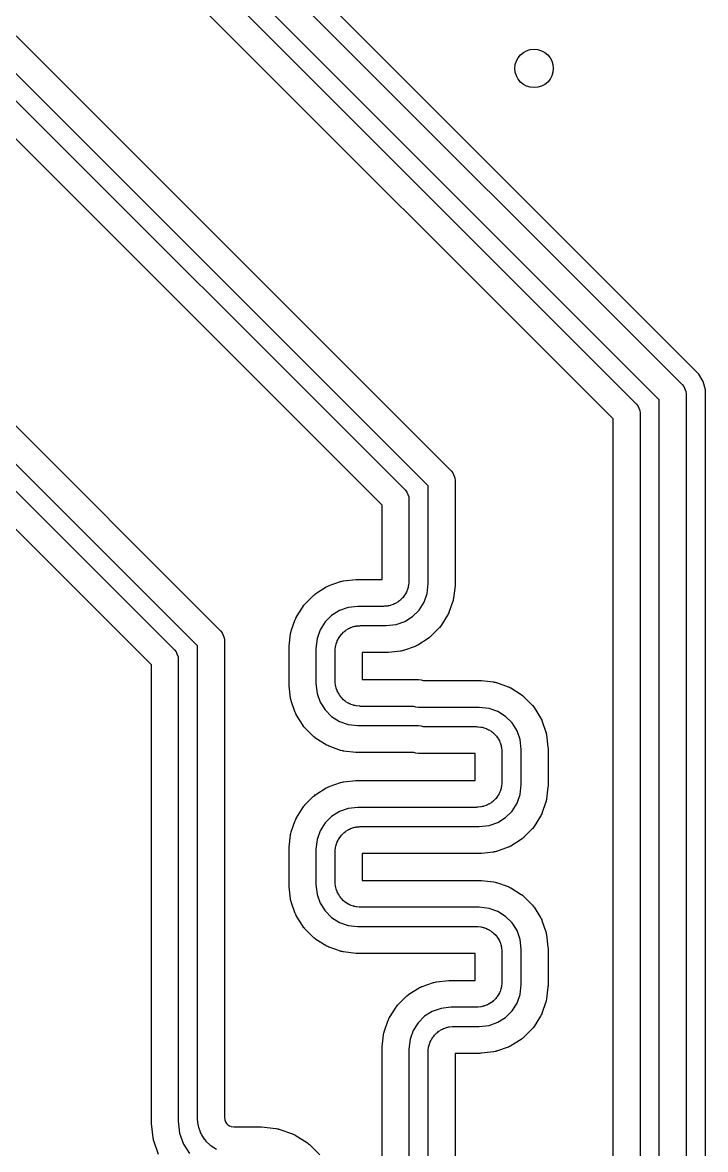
# Model space of a CAD drawing. Extents: x 2.36 to 5.14, y -5.39 to -2.61.
# Drawn here: x 4.6405 to 4.9202, y -3.5429 to -3.0812 of the extents above; entities that cross this region are included whole.
import ezdxf

# ---------------------------------------------------------------- set-up
doc = ezdxf.new("R2010")
doc.units = 0
doc.header["$MEASUREMENT"] = 0
doc.layers.add('BLACK', color=7, linetype='CONTINUOUS')

msp = doc.modelspace()

# ---------------------------------------------------------------- linework, layer by layer
at = {"layer": 'BLACK', "linetype": 'CONTINUOUS'}
for p, q in [((4.91752, -3.22519), (4.67715, -2.98482)), ((4.67281, -2.99165), (4.91069, -3.22953)), ((4.90128, -3.23571), (4.66663, -3.00106)), ((4.66498, -3.01055), (4.89179, -3.23736)), ((4.88238, -3.24354), (4.6588, -3.01996)), ((4.63781, -3.08665), (4.81602, -3.26487)), ((4.80661, -3.27105), (4.63163, -3.09606)), ((4.62998, -3.10555), (4.79713, -3.27269)), ((4.78772, -3.27887), (4.6238, -3.11496)), ((4.56781, -3.17665), (4.72154, -3.33038)), ((4.71213, -3.33656), (4.56163, -3.18606)), ((4.55998, -3.19555), (4.70264, -3.33821)), ((4.69323, -3.34439), (4.5538, -3.20496)), ((4.91928, -3.22825), (4.91752, -3.22519)), ((4.91069, -3.22953), (4.91137, -3.23036)), ((4.91137, -3.23036), (4.91219, -3.23235)), ((4.92019, -3.23166), (4.91928, -3.22825)), ((4.92019, -3.82958), (4.92019, -3.23166)), ((4.92019, -3.23166), (4.92019, -3.23166)), ((4.90128, -3.83633), (4.90128, -3.23571)), ((4.91219, -3.23235), (4.9123, -3.23343)), ((4.9123, -3.23343), (4.9123, -3.83405)), ((4.89179, -3.23736), (4.89247, -3.23819)), ((4.89247, -3.23819), (4.8933, -3.24018)), ((4.8933, -3.24018), (4.8934, -3.24125)), ((4.88238, -3.83371), (4.88238, -3.24354)), ((4.8934, -3.24125), (4.8934, -3.836)), ((4.81602, -3.26487), (4.81671, -3.2657)), ((4.81671, -3.2657), (4.81753, -3.26769)), ((4.81753, -3.26769), (4.81764, -3.26876)), ((4.79713, -3.27269), (4.79781, -3.27353)), ((4.80661, -3.31106), (4.80661, -3.27105)), ((4.81764, -3.26876), (4.81764, -3.31137)), ((4.79781, -3.27353), (4.79863, -3.27552)), ((4.79863, -3.27552), (4.79874, -3.27659)), ((4.79874, -3.27659), (4.79874, -3.31)), ((4.78772, -3.30936), (4.78772, -3.27887)), ((4.77083, -3.31021), (4.77088, -3.31018)), ((4.77088, -3.31018), (4.77133, -3.31009)), ((4.77133, -3.31009), (4.77178, -3.30998)), ((4.77178, -3.30998), (4.77183, -3.30998)), ((4.77183, -3.30998), (4.77193, -3.30996)), ((4.77193, -3.30996), (4.77692, -3.30939)), ((4.77692, -3.30939), (4.77723, -3.30939)), ((4.77723, -3.30939), (4.77753, -3.30936)), ((4.77753, -3.30936), (4.78772, -3.30936)), ((4.79874, -3.31), (4.79871, -3.31031)), ((4.76064, -3.31509), (4.76488, -3.31242)), ((4.76488, -3.31242), (4.76498, -3.31238)), ((4.76498, -3.31238), (4.76502, -3.31234)), ((4.76502, -3.31234), (4.76544, -3.31215)), ((4.76544, -3.31215), (4.76585, -3.31194)), ((4.76585, -3.31194), (4.7659, -3.31193)), ((4.7659, -3.31193), (4.766, -3.31189)), ((4.766, -3.31189), (4.77073, -3.31023)), ((4.77073, -3.31023), (4.77083, -3.31021)), ((4.79769, -3.31449), (4.79749, -3.31491)), ((4.7979, -3.31408), (4.79769, -3.31449)), ((4.79795, -3.31393), (4.7979, -3.31403)), ((4.7979, -3.31403), (4.7979, -3.31408)), ((4.79831, -3.3129), (4.79795, -3.31393)), ((4.79833, -3.3128), (4.79831, -3.3129)), ((4.79836, -3.31276), (4.79833, -3.3128)), ((4.79845, -3.3123), (4.79836, -3.31276)), ((4.79856, -3.31185), (4.79845, -3.3123)), ((4.79858, -3.3117), (4.79856, -3.31181)), ((4.79856, -3.31181), (4.79856, -3.31185)), ((4.79871, -3.31062), (4.79858, -3.3117)), ((4.79871, -3.31031), (4.79871, -3.31062)), ((4.80616, -3.31512), (4.80661, -3.31106)), ((4.8176, -3.31199), (4.81704, -3.31697)), ((4.81761, -3.31168), (4.8176, -3.31199)), ((4.81764, -3.31137), (4.81761, -3.31168)), ((4.75606, -3.31949), (4.75613, -3.31941)), ((4.75613, -3.31941), (4.75967, -3.31586)), ((4.75967, -3.31586), (4.75975, -3.31579)), ((4.75975, -3.31579), (4.75978, -3.31575)), ((4.75978, -3.31575), (4.76015, -3.31547)), ((4.76015, -3.31547), (4.76051, -3.31518)), ((4.76051, -3.31518), (4.76055, -3.31516)), ((4.76055, -3.31516), (4.76064, -3.31509)), ((4.79285, -3.31933), (4.79244, -3.31954)), ((4.79327, -3.31914), (4.79285, -3.31933)), ((4.79331, -3.3191), (4.79327, -3.31914)), ((4.7934, -3.31906), (4.79331, -3.3191)), ((4.79433, -3.31848), (4.7934, -3.31906)), ((4.79441, -3.31841), (4.79433, -3.31848)), ((4.79446, -3.31839), (4.79441, -3.31841)), ((4.79481, -3.3181), (4.79446, -3.31839)), ((4.79518, -3.31781), (4.79481, -3.3181)), ((4.79521, -3.31777), (4.79518, -3.31781)), ((4.79529, -3.31771), (4.79521, -3.31777)), ((4.79606, -3.31694), (4.79529, -3.31771)), ((4.79613, -3.31685), (4.79606, -3.31694)), ((4.79617, -3.31682), (4.79613, -3.31685)), ((4.79645, -3.31646), (4.79617, -3.31682)), ((4.79675, -3.3161), (4.79645, -3.31646)), ((4.79677, -3.31605), (4.79675, -3.3161)), ((4.79683, -3.31597), (4.79677, -3.31605)), ((4.79741, -3.31505), (4.79683, -3.31597)), ((4.79746, -3.31495), (4.79741, -3.31505)), ((4.79749, -3.31491), (4.79746, -3.31495)), ((4.8029, -3.32188), (4.80491, -3.31868)), ((4.80491, -3.31868), (4.80616, -3.31512)), ((4.81677, -3.31818), (4.81511, -3.32291)), ((4.81679, -3.31807), (4.81677, -3.31818)), ((4.81682, -3.31803), (4.81679, -3.31807)), ((4.81691, -3.31758), (4.81682, -3.31803)), ((4.81702, -3.31713), (4.81691, -3.31758)), ((4.81704, -3.31697), (4.81702, -3.31708)), ((4.81702, -3.31708), (4.81702, -3.31713)), ((4.75269, -3.32462), (4.75536, -3.32037)), ((4.75536, -3.32037), (4.75542, -3.32029)), ((4.75542, -3.32029), (4.75544, -3.32024)), ((4.75544, -3.32024), (4.75574, -3.31988)), ((4.75574, -3.31988), (4.75602, -3.31952)), ((4.75602, -3.31952), (4.75606, -3.31949)), ((4.77022, -3.32209), (4.76703, -3.32409)), ((4.77378, -3.32084), (4.77022, -3.32209)), ((4.77784, -3.32038), (4.77378, -3.32084)), ((4.78836, -3.32038), (4.77784, -3.32038)), ((4.78866, -3.32035), (4.78836, -3.32038)), ((4.78897, -3.32035), (4.78866, -3.32035)), ((4.79006, -3.32023), (4.78897, -3.32035)), ((4.79016, -3.3202), (4.79006, -3.32023)), ((4.79021, -3.32021), (4.79016, -3.3202)), ((4.79066, -3.3201), (4.79021, -3.32021)), ((4.79111, -3.32), (4.79066, -3.3201)), ((4.79116, -3.31998), (4.79111, -3.32)), ((4.79126, -3.31995), (4.79116, -3.31998)), ((4.79229, -3.31959), (4.79126, -3.31995)), ((4.79239, -3.31955), (4.79229, -3.31959)), ((4.79244, -3.31954), (4.79239, -3.31955)), ((4.80024, -3.32455), (4.8029, -3.32188)), ((4.81457, -3.32402), (4.81191, -3.32827)), ((4.81462, -3.32393), (4.81457, -3.32402)), ((4.81466, -3.32389), (4.81462, -3.32393)), ((4.81485, -3.32347), (4.81466, -3.32389)), ((4.81506, -3.32306), (4.81485, -3.32347)), ((4.81507, -3.32301), (4.81506, -3.32306)), ((4.81511, -3.32291), (4.81507, -3.32301)), ((4.7505, -3.33046), (4.75215, -3.32573)), ((4.75215, -3.32573), (4.7522, -3.32563)), ((4.7522, -3.32563), (4.75221, -3.32559)), ((4.75221, -3.32559), (4.75241, -3.32517)), ((4.75241, -3.32517), (4.75261, -3.32475)), ((4.75261, -3.32475), (4.75264, -3.32471)), ((4.75264, -3.32471), (4.75269, -3.32462)), ((4.76436, -3.32676), (4.76235, -3.32996)), ((4.76703, -3.32409), (4.76436, -3.32676)), ((4.77611, -3.32866), (4.77615, -3.32864)), ((4.77615, -3.32864), (4.7766, -3.32854)), ((4.7766, -3.32854), (4.77705, -3.32843)), ((4.77705, -3.32843), (4.7771, -3.32844)), ((4.7771, -3.32844), (4.77721, -3.32841)), ((4.77721, -3.32841), (4.77829, -3.32829)), ((4.77829, -3.32829), (4.7786, -3.32829)), ((4.7786, -3.32829), (4.77891, -3.32826)), ((4.77891, -3.32826), (4.78942, -3.32826)), ((4.78942, -3.32826), (4.79348, -3.3278)), ((4.79348, -3.3278), (4.79704, -3.32655)), ((4.79704, -3.32655), (4.80024, -3.32455)), ((4.81182, -3.3284), (4.81153, -3.32876)), ((4.81184, -3.32835), (4.81182, -3.3284)), ((4.81191, -3.32827), (4.81184, -3.32835)), ((4.72154, -3.33038), (4.72222, -3.33121)), ((4.72222, -3.33121), (4.72304, -3.3332)), ((4.72304, -3.3332), (4.72315, -3.33428)), ((4.74966, -3.33665), (4.75022, -3.33167)), ((4.75022, -3.33167), (4.75024, -3.33156)), ((4.75024, -3.33151), (4.75035, -3.33106)), ((4.75024, -3.33156), (4.75024, -3.33151)), ((4.75035, -3.33106), (4.75045, -3.33061)), ((4.75045, -3.33061), (4.75047, -3.33057)), ((4.75047, -3.33057), (4.7505, -3.33046)), ((4.76235, -3.32996), (4.76111, -3.33352)), ((4.76985, -3.3336), (4.77043, -3.33267)), ((4.77043, -3.33267), (4.7705, -3.33259)), ((4.7705, -3.33259), (4.77052, -3.33254)), ((4.77052, -3.33254), (4.77081, -3.33218)), ((4.77081, -3.33218), (4.77109, -3.33182)), ((4.77109, -3.33182), (4.77113, -3.33179)), ((4.77113, -3.33179), (4.7712, -3.33171)), ((4.7712, -3.33171), (4.77197, -3.33094)), ((4.77197, -3.33094), (4.77205, -3.33087)), ((4.77205, -3.33087), (4.77208, -3.33083)), ((4.77208, -3.33083), (4.77245, -3.33054)), ((4.77245, -3.33054), (4.77281, -3.33025)), ((4.77281, -3.33025), (4.77285, -3.33023)), ((4.77285, -3.33023), (4.77294, -3.33017)), ((4.77294, -3.33017), (4.77386, -3.32959)), ((4.77386, -3.32959), (4.77396, -3.32954)), ((4.77396, -3.32954), (4.77399, -3.3295)), ((4.77399, -3.3295), (4.77441, -3.32931)), ((4.77441, -3.32931), (4.77483, -3.3291)), ((4.77483, -3.3291), (4.77488, -3.32909)), ((4.77488, -3.32909), (4.77497, -3.32905)), ((4.77497, -3.32905), (4.776, -3.32869)), ((4.776, -3.32869), (4.77611, -3.32866)), ((4.80711, -3.33317), (4.80676, -3.33347)), ((4.80748, -3.33289), (4.80711, -3.33317)), ((4.80751, -3.33285), (4.80748, -3.33289)), ((4.80759, -3.33278), (4.80751, -3.33285)), ((4.81114, -3.32923), (4.80759, -3.33278)), ((4.8112, -3.32915), (4.81114, -3.32923)), ((4.81124, -3.32912), (4.8112, -3.32915)), ((4.81153, -3.32876), (4.81124, -3.32912)), ((4.71213, -3.53), (4.71213, -3.33656)), ((4.72315, -3.33428), (4.72315, -3.52969)), ((4.74963, -3.33727), (4.74966, -3.33696)), ((4.74963, -3.35232), (4.74963, -3.33727)), ((4.74966, -3.33696), (4.74966, -3.33665)), ((4.76111, -3.33352), (4.76065, -3.33758)), ((4.76065, -3.33758), (4.76065, -3.35201)), ((4.76856, -3.33802), (4.76868, -3.33694)), ((4.76868, -3.33694), (4.7687, -3.33684)), ((4.7687, -3.33679), (4.76881, -3.33634)), ((4.7687, -3.33684), (4.7687, -3.33679)), ((4.76881, -3.33634), (4.76891, -3.33588)), ((4.76891, -3.33588), (4.76893, -3.33584)), ((4.76893, -3.33584), (4.76895, -3.33574)), ((4.76895, -3.33574), (4.76932, -3.33471)), ((4.76932, -3.33471), (4.76936, -3.33461)), ((4.76936, -3.33461), (4.76937, -3.33456)), ((4.76937, -3.33456), (4.76958, -3.33415)), ((4.76958, -3.33415), (4.76977, -3.33373)), ((4.76977, -3.33373), (4.7698, -3.33369)), ((4.7698, -3.33369), (4.76985, -3.3336)), ((4.80127, -3.33675), (4.79653, -3.33841)), ((4.80136, -3.33671), (4.80127, -3.33675)), ((4.80141, -3.3367), (4.80136, -3.33671)), ((4.80183, -3.33649), (4.80141, -3.3367)), ((4.80225, -3.3363), (4.80183, -3.33649)), ((4.80228, -3.33627), (4.80225, -3.3363)), ((4.80238, -3.33622), (4.80228, -3.33627)), ((4.80663, -3.33355), (4.80238, -3.33622)), ((4.80671, -3.33349), (4.80663, -3.33355)), ((4.80676, -3.33347), (4.80671, -3.33349)), ((4.70264, -3.33821), (4.70332, -3.33904)), ((4.70332, -3.33904), (4.70332, -3.33904)), ((4.70332, -3.33904), (4.70366, -3.33986)), ((4.70366, -3.33986), (4.70415, -3.34103)), ((4.70415, -3.34103), (4.70415, -3.34103)), ((4.70415, -3.34103), (4.70425, -3.3421)), ((4.70425, -3.3421), (4.70425, -3.53131)), ((4.76852, -3.33864), (4.76855, -3.33833)), ((4.76852, -3.35094), (4.76852, -3.33864)), ((4.76855, -3.33833), (4.76856, -3.33802)), ((4.78973, -3.33928), (4.77955, -3.33928)), ((4.77955, -3.33928), (4.77955, -3.35031)), ((4.79004, -3.33925), (4.78973, -3.33928)), ((4.79035, -3.33925), (4.79004, -3.33925)), ((4.79533, -3.33869), (4.79035, -3.33925)), ((4.79543, -3.33866), (4.79533, -3.33869)), ((4.79548, -3.33867), (4.79543, -3.33866)), ((4.79593, -3.33856), (4.79548, -3.33867)), ((4.79639, -3.33846), (4.79593, -3.33856)), ((4.79643, -3.33844), (4.79639, -3.33846)), ((4.79653, -3.33841), (4.79643, -3.33844)), ((4.69323, -3.53162), (4.69323, -3.34439)), ((4.76855, -3.35125), (4.76852, -3.35094)), ((4.76856, -3.35156), (4.76855, -3.35125)), ((4.76868, -3.35265), (4.76856, -3.35156)), ((4.77955, -3.35031), (4.80268, -3.35031)), ((4.80268, -3.35031), (4.80375, -3.35041)), ((4.80375, -3.35041), (4.80457, -3.35075)), ((4.80457, -3.35075), (4.82782, -3.35075)), ((4.82782, -3.35075), (4.82813, -3.35078)), ((4.82813, -3.35078), (4.82844, -3.35078)), ((4.82844, -3.35078), (4.83342, -3.35134)), ((4.83342, -3.35134), (4.83353, -3.35137)), ((4.83353, -3.35137), (4.83357, -3.35136)), ((4.83357, -3.35136), (4.83402, -3.35147)), ((4.83402, -3.35147), (4.83448, -3.35157)), ((4.83448, -3.35157), (4.83452, -3.35159)), ((4.83452, -3.35159), (4.83462, -3.35162)), ((4.83462, -3.35162), (4.83936, -3.35328)), ((4.74966, -3.35263), (4.74963, -3.35232)), ((4.74966, -3.35294), (4.74966, -3.35263)), ((4.75022, -3.35792), (4.74966, -3.35294)), ((4.76065, -3.35201), (4.76111, -3.35607)), ((4.76111, -3.35607), (4.76235, -3.35963)), ((4.7687, -3.35275), (4.76868, -3.35265)), ((4.7687, -3.3528), (4.7687, -3.35275)), ((4.76881, -3.35325), (4.7687, -3.3528)), ((4.76891, -3.3537), (4.76881, -3.35325)), ((4.76893, -3.35375), (4.76891, -3.3537)), ((4.76895, -3.35385), (4.76893, -3.35375)), ((4.76932, -3.35488), (4.76895, -3.35385)), ((4.76936, -3.35498), (4.76932, -3.35488)), ((4.76937, -3.35502), (4.76936, -3.35498)), ((4.76958, -3.35544), (4.76937, -3.35502)), ((4.76977, -3.35586), (4.76958, -3.35544)), ((4.7698, -3.3559), (4.76977, -3.35586)), ((4.76985, -3.35599), (4.7698, -3.3559)), ((4.77043, -3.35691), (4.76985, -3.35599)), ((4.83936, -3.35328), (4.83945, -3.35332)), ((4.83945, -3.35332), (4.8395, -3.35333)), ((4.8395, -3.35333), (4.83992, -3.35354)), ((4.83992, -3.35354), (4.84034, -3.35373)), ((4.84034, -3.35373), (4.84038, -3.35376)), ((4.84038, -3.35376), (4.84047, -3.35381)), ((4.84047, -3.35381), (4.84472, -3.35648)), ((4.75024, -3.35802), (4.75022, -3.35792)), ((4.75024, -3.35807), (4.75024, -3.35802)), ((4.75035, -3.35852), (4.75024, -3.35807)), ((4.75045, -3.35898), (4.75035, -3.35852)), ((4.75047, -3.35902), (4.75045, -3.35898)), ((4.7505, -3.35912), (4.75047, -3.35902)), ((4.75215, -3.36386), (4.7505, -3.35912)), ((4.76235, -3.35963), (4.76436, -3.36282)), ((4.7705, -3.357), (4.77043, -3.35691)), ((4.77052, -3.35704), (4.7705, -3.357)), ((4.77081, -3.3574), (4.77052, -3.35704)), ((4.77109, -3.35777), (4.77081, -3.3574)), ((4.77113, -3.3578), (4.77109, -3.35777)), ((4.7712, -3.35788), (4.77113, -3.3578)), ((4.77197, -3.35865), (4.7712, -3.35788)), ((4.77205, -3.35872), (4.77197, -3.35865)), ((4.77208, -3.35876), (4.77205, -3.35872)), ((4.77245, -3.35904), (4.77208, -3.35876)), ((4.77281, -3.35934), (4.77245, -3.35904)), ((4.77285, -3.35936), (4.77281, -3.35934)), ((4.77294, -3.35942), (4.77285, -3.35936)), ((4.77386, -3.36), (4.77294, -3.35942)), ((4.77396, -3.36005), (4.77386, -3.36)), ((4.77399, -3.36008), (4.77396, -3.36005)), ((4.77441, -3.36028), (4.77399, -3.36008)), ((4.77483, -3.36048), (4.77441, -3.36028)), ((4.77488, -3.36049), (4.77483, -3.36048)), ((4.77497, -3.36054), (4.77488, -3.36049)), ((4.776, -3.3609), (4.77497, -3.36054)), ((4.77611, -3.36092), (4.776, -3.3609)), ((4.77615, -3.36095), (4.77611, -3.36092)), ((4.7766, -3.36104), (4.77615, -3.36095)), ((4.84472, -3.35648), (4.8448, -3.35654)), ((4.8448, -3.35654), (4.84485, -3.35656)), ((4.84485, -3.35656), (4.84521, -3.35686)), ((4.84521, -3.35686), (4.84557, -3.35714)), ((4.84557, -3.35714), (4.8456, -3.35718)), ((4.8456, -3.35718), (4.84568, -3.35725)), ((4.84568, -3.35725), (4.84923, -3.36079)), ((4.84923, -3.36079), (4.8493, -3.36088)), ((4.8493, -3.36088), (4.84934, -3.36091)), ((4.84934, -3.36091), (4.84962, -3.36127)), ((4.7522, -3.36395), (4.75215, -3.36386)), ((4.75221, -3.364), (4.7522, -3.36395)), ((4.75241, -3.36442), (4.75221, -3.364)), ((4.75261, -3.36484), (4.75241, -3.36442)), ((4.75264, -3.36487), (4.75261, -3.36484)), ((4.75269, -3.36497), (4.75264, -3.36487)), ((4.75536, -3.36921), (4.75269, -3.36497)), ((4.76436, -3.36282), (4.76703, -3.36549)), ((4.76703, -3.36549), (4.77022, -3.3675)), ((4.77705, -3.36115), (4.7766, -3.36104)), ((4.7771, -3.36115), (4.77705, -3.36115)), ((4.77721, -3.36117), (4.7771, -3.36115)), ((4.77829, -3.36129), (4.77721, -3.36117)), ((4.7786, -3.3613), (4.77829, -3.36129)), ((4.77891, -3.36133), (4.7786, -3.3613)), ((4.80079, -3.36133), (4.77891, -3.36133)), ((4.8016, -3.36167), (4.80079, -3.36133)), ((4.80268, -3.36177), (4.8016, -3.36167)), ((4.82751, -3.36177), (4.80268, -3.36177)), ((4.83157, -3.36223), (4.82751, -3.36177)), ((4.83513, -3.36348), (4.83157, -3.36223)), ((4.83833, -3.36548), (4.83513, -3.36348)), ((4.84099, -3.36815), (4.83833, -3.36548)), ((4.84962, -3.36127), (4.84991, -3.36163)), ((4.84991, -3.36163), (4.84993, -3.36168)), ((4.84993, -3.36168), (4.85, -3.36176)), ((4.85, -3.36176), (4.85267, -3.36601)), ((4.75542, -3.3693), (4.75536, -3.36921)), ((4.75544, -3.36934), (4.75542, -3.3693)), ((4.75574, -3.3697), (4.75544, -3.36934)), ((4.75602, -3.37007), (4.75574, -3.3697)), ((4.75606, -3.3701), (4.75602, -3.37007)), ((4.75613, -3.37018), (4.75606, -3.3701)), ((4.75967, -3.37373), (4.75613, -3.37018)), ((4.77022, -3.3675), (4.77378, -3.36875)), ((4.77378, -3.36875), (4.77784, -3.3692)), ((4.77784, -3.3692), (4.80268, -3.3692)), ((4.80268, -3.3692), (4.80375, -3.36931)), ((4.80375, -3.36931), (4.80457, -3.36965)), ((4.80457, -3.36965), (4.82645, -3.36965)), ((4.82645, -3.36965), (4.82675, -3.36968)), ((4.82675, -3.36968), (4.82706, -3.36968)), ((4.82706, -3.36968), (4.82815, -3.3698)), ((4.82815, -3.3698), (4.82825, -3.36982)), ((4.82825, -3.36982), (4.8283, -3.36982)), ((4.8283, -3.36982), (4.82875, -3.36993)), ((4.82875, -3.36993), (4.8292, -3.37003)), ((4.8292, -3.37003), (4.82925, -3.37005)), ((4.82925, -3.37005), (4.82935, -3.37008)), ((4.82935, -3.37008), (4.83038, -3.37044)), ((4.843, -3.37135), (4.84099, -3.36815)), ((4.85267, -3.36601), (4.85271, -3.3661)), ((4.85271, -3.3661), (4.85275, -3.36614)), ((4.85275, -3.36614), (4.85294, -3.36656)), ((4.85294, -3.36656), (4.85315, -3.36697)), ((4.85315, -3.36697), (4.85316, -3.36702)), ((4.85316, -3.36702), (4.8532, -3.36712)), ((4.8532, -3.36712), (4.85486, -3.37185)), ((4.75975, -3.37379), (4.75967, -3.37373)), ((4.75978, -3.37383), (4.75975, -3.37379)), ((4.76015, -3.37412), (4.75978, -3.37383)), ((4.76051, -3.37441), (4.76015, -3.37412)), ((4.76055, -3.37443), (4.76051, -3.37441)), ((4.76064, -3.3745), (4.76055, -3.37443)), ((4.76488, -3.37716), (4.76064, -3.3745)), ((4.83038, -3.37044), (4.83048, -3.37048)), ((4.83048, -3.37048), (4.83053, -3.37049)), ((4.83053, -3.37049), (4.83094, -3.3707)), ((4.83094, -3.3707), (4.83136, -3.37089)), ((4.83136, -3.37089), (4.8314, -3.37093)), ((4.8314, -3.37093), (4.83149, -3.37097)), ((4.83149, -3.37097), (4.83242, -3.37155)), ((4.83242, -3.37155), (4.8325, -3.37162)), ((4.8325, -3.37162), (4.83255, -3.37164)), ((4.83255, -3.37164), (4.83291, -3.37193)), ((4.83291, -3.37193), (4.83327, -3.37222)), ((4.83327, -3.37222), (4.8333, -3.37226)), ((4.8333, -3.37226), (4.83338, -3.37232)), ((4.83338, -3.37232), (4.83415, -3.37309)), ((4.83415, -3.37309), (4.83422, -3.37318)), ((4.83422, -3.37318), (4.83426, -3.37321)), ((4.83426, -3.37321), (4.83455, -3.37357)), ((4.83455, -3.37357), (4.83484, -3.37393)), ((4.83484, -3.37393), (4.83486, -3.37398)), ((4.83486, -3.37398), (4.83492, -3.37406)), ((4.83492, -3.37406), (4.8355, -3.37498)), ((4.84425, -3.37491), (4.843, -3.37135)), ((4.85486, -3.37185), (4.85488, -3.37196)), ((4.85488, -3.37196), (4.85491, -3.372)), ((4.85491, -3.372), (4.855, -3.37245)), ((4.855, -3.37245), (4.85511, -3.3729)), ((4.85511, -3.3729), (4.85511, -3.37295)), ((4.85511, -3.37295), (4.85513, -3.37306)), ((4.85513, -3.37306), (4.85569, -3.37804)), ((4.76498, -3.37721), (4.76488, -3.37716)), ((4.76502, -3.37724), (4.76498, -3.37721)), ((4.76544, -3.37744), (4.76502, -3.37724)), ((4.76585, -3.37765), (4.76544, -3.37744)), ((4.7659, -3.37765), (4.76585, -3.37765)), ((4.766, -3.3777), (4.7659, -3.37765)), ((4.77073, -3.37936), (4.766, -3.3777)), ((4.77083, -3.37938), (4.77073, -3.37936)), ((4.77088, -3.3794), (4.77083, -3.37938)), ((4.77133, -3.3795), (4.77088, -3.3794)), ((4.8355, -3.37498), (4.83555, -3.37508)), ((4.83555, -3.37508), (4.83558, -3.37512)), ((4.83558, -3.37512), (4.83578, -3.37553)), ((4.83578, -3.37553), (4.83599, -3.37595)), ((4.83599, -3.37595), (4.83599, -3.376)), ((4.83599, -3.376), (4.83604, -3.3761)), ((4.83604, -3.3761), (4.8364, -3.37712)), ((4.8364, -3.37712), (4.83642, -3.37723)), ((4.83642, -3.37723), (4.83645, -3.37727)), ((4.83645, -3.37727), (4.83655, -3.37772)), ((4.83655, -3.37772), (4.83665, -3.37817)), ((4.83665, -3.37817), (4.83665, -3.37822)), ((4.83665, -3.37822), (4.83667, -3.37833)), ((4.83667, -3.37833), (4.8368, -3.37941)), ((4.8368, -3.37941), (4.8368, -3.37972)), ((4.8447, -3.37897), (4.84425, -3.37491)), ((4.8447, -3.3934), (4.8447, -3.37897)), ((4.85569, -3.37804), (4.8557, -3.37835)), ((4.8557, -3.37835), (4.85573, -3.37866)), ((4.85573, -3.37866), (4.85573, -3.39371)), ((4.77178, -3.37961), (4.77133, -3.3795)), ((4.77183, -3.37961), (4.77178, -3.37961)), ((4.77193, -3.37963), (4.77183, -3.37961)), ((4.77692, -3.38019), (4.77193, -3.37963)), ((4.77723, -3.3802), (4.77692, -3.38019)), ((4.77753, -3.38023), (4.77723, -3.3802)), ((4.80079, -3.38023), (4.77753, -3.38023)), ((4.8016, -3.38056), (4.80079, -3.38023)), ((4.80268, -3.38067), (4.8016, -3.38056)), ((4.82581, -3.38067), (4.80268, -3.38067)), ((4.82581, -3.39169), (4.82581, -3.38067)), ((4.8368, -3.37972), (4.83683, -3.38003)), ((4.83683, -3.38003), (4.83683, -3.39233)), ((4.766, -3.39422), (4.77073, -3.39256)), ((4.77073, -3.39256), (4.77083, -3.39254)), ((4.77083, -3.39254), (4.77088, -3.39251)), ((4.77088, -3.39251), (4.77133, -3.39242)), ((4.77133, -3.39242), (4.77178, -3.39231)), ((4.77178, -3.39231), (4.77183, -3.39231)), ((4.77183, -3.39231), (4.77193, -3.39229)), ((4.77193, -3.39229), (4.77692, -3.39173)), ((4.77692, -3.39173), (4.77723, -3.39172)), ((4.77723, -3.39172), (4.77753, -3.39169)), ((4.77753, -3.39169), (4.82581, -3.39169)), ((4.8368, -3.39295), (4.83667, -3.39403)), ((4.83683, -3.39233), (4.8368, -3.39264)), ((4.8368, -3.39264), (4.8368, -3.39295)), ((4.75978, -3.39809), (4.76015, -3.3978)), ((4.76015, -3.3978), (4.76051, -3.39751)), ((4.76051, -3.39751), (4.76055, -3.39749)), ((4.76055, -3.39749), (4.76064, -3.39742)), ((4.76064, -3.39742), (4.76488, -3.39476)), ((4.76488, -3.39476), (4.76498, -3.39471)), ((4.76498, -3.39471), (4.76502, -3.39468)), ((4.76502, -3.39468), (4.76544, -3.39448)), ((4.76544, -3.39448), (4.76585, -3.39427)), ((4.76585, -3.39427), (4.7659, -3.39426)), ((4.7659, -3.39426), (4.766, -3.39422)), ((4.8355, -3.39738), (4.83492, -3.3983)), ((4.83555, -3.39728), (4.8355, -3.39738)), ((4.83558, -3.39725), (4.83555, -3.39728)), ((4.83578, -3.39683), (4.83558, -3.39725)), ((4.83599, -3.39641), (4.83578, -3.39683)), ((4.83604, -3.39627), (4.83599, -3.39636)), ((4.83599, -3.39636), (4.83599, -3.39641)), ((4.8364, -3.39524), (4.83604, -3.39627)), ((4.83642, -3.39513), (4.8364, -3.39524)), ((4.83645, -3.39509), (4.83642, -3.39513)), ((4.83655, -3.39464), (4.83645, -3.39509)), ((4.83665, -3.39419), (4.83655, -3.39464)), ((4.83667, -3.39403), (4.83665, -3.39414)), ((4.83665, -3.39414), (4.83665, -3.39419)), ((4.843, -3.40102), (4.84425, -3.39746)), ((4.84425, -3.39746), (4.8447, -3.3934)), ((4.85569, -3.39432), (4.85513, -3.39931)), ((4.8557, -3.39401), (4.85569, -3.39432)), ((4.85573, -3.39371), (4.8557, -3.39401)), ((4.75544, -3.40257), (4.75574, -3.40222)), ((4.75574, -3.40222), (4.75602, -3.40185)), ((4.75602, -3.40185), (4.75606, -3.40182)), ((4.75606, -3.40182), (4.75613, -3.40174)), ((4.75613, -3.40174), (4.75967, -3.39819)), ((4.75967, -3.39819), (4.75975, -3.39813)), ((4.75975, -3.39813), (4.75978, -3.39809)), ((4.82875, -3.40243), (4.8283, -3.40254)), ((4.8292, -3.40233), (4.82875, -3.40243)), ((4.82925, -3.40231), (4.8292, -3.40233)), ((4.82935, -3.40229), (4.82925, -3.40231)), ((4.83038, -3.40192), (4.82935, -3.40229)), ((4.83048, -3.40188), (4.83038, -3.40192)), ((4.83053, -3.40187), (4.83048, -3.40188)), ((4.83094, -3.40166), (4.83053, -3.40187)), ((4.83136, -3.40147), (4.83094, -3.40166)), ((4.8314, -3.40144), (4.83136, -3.40147)), ((4.83149, -3.40139), (4.8314, -3.40144)), ((4.83242, -3.40081), (4.83149, -3.40139)), ((4.8325, -3.40074), (4.83242, -3.40081)), ((4.83255, -3.40072), (4.8325, -3.40074)), ((4.83291, -3.40043), (4.83255, -3.40072)), ((4.83327, -3.40015), (4.83291, -3.40043)), ((4.8333, -3.40011), (4.83327, -3.40015)), ((4.83338, -3.40004), (4.8333, -3.40011)), ((4.83415, -3.39927), (4.83338, -3.40004)), ((4.83422, -3.39919), (4.83415, -3.39927)), ((4.83426, -3.39916), (4.83422, -3.39919)), ((4.83455, -3.39879), (4.83426, -3.39916)), ((4.83484, -3.39843), (4.83455, -3.39879)), ((4.83486, -3.39839), (4.83484, -3.39843)), ((4.83492, -3.3983), (4.83486, -3.39839)), ((4.84099, -3.40421), (4.843, -3.40102)), ((4.85486, -3.40051), (4.8532, -3.40524)), ((4.85488, -3.40041), (4.85486, -3.40051)), ((4.85491, -3.40036), (4.85488, -3.40041)), ((4.855, -3.39991), (4.85491, -3.40036)), ((4.85511, -3.39946), (4.855, -3.39991)), ((4.85513, -3.39931), (4.85511, -3.39941)), ((4.85511, -3.39941), (4.85511, -3.39946)), ((4.75241, -3.4075), (4.75261, -3.40708)), ((4.75261, -3.40708), (4.75264, -3.40705)), ((4.75264, -3.40705), (4.75269, -3.40695)), ((4.75269, -3.40695), (4.75536, -3.4027)), ((4.75536, -3.4027), (4.75542, -3.40262)), ((4.75542, -3.40262), (4.75544, -3.40257)), ((4.76703, -3.40643), (4.76436, -3.4091)), ((4.77022, -3.40442), (4.76703, -3.40643)), ((4.77378, -3.40317), (4.77022, -3.40442)), ((4.77784, -3.40272), (4.77378, -3.40317)), ((4.82645, -3.40272), (4.77784, -3.40272)), ((4.82675, -3.40269), (4.82645, -3.40272)), ((4.82706, -3.40268), (4.82675, -3.40269)), ((4.82815, -3.40256), (4.82706, -3.40268)), ((4.82825, -3.40254), (4.82815, -3.40256)), ((4.8283, -3.40254), (4.82825, -3.40254)), ((4.83513, -3.40889), (4.83833, -3.40688)), ((4.83833, -3.40688), (4.84099, -3.40421)), ((4.85267, -3.40636), (4.85, -3.4106)), ((4.85271, -3.40626), (4.85267, -3.40636)), ((4.85275, -3.40622), (4.85271, -3.40626)), ((4.85294, -3.4058), (4.85275, -3.40622)), ((4.85315, -3.40539), (4.85294, -3.4058)), ((4.85316, -3.40534), (4.85315, -3.40539)), ((4.8532, -3.40524), (4.85316, -3.40534)), ((4.7505, -3.4128), (4.75215, -3.40806)), ((4.75215, -3.40806), (4.7522, -3.40797)), ((4.7522, -3.40797), (4.75221, -3.40792)), ((4.75221, -3.40792), (4.75241, -3.4075)), ((4.76436, -3.4091), (4.76235, -3.41229)), ((4.77399, -3.41184), (4.77441, -3.41164)), ((4.77441, -3.41164), (4.77483, -3.41144)), ((4.77483, -3.41144), (4.77488, -3.41143)), ((4.77488, -3.41143), (4.77497, -3.41138)), ((4.77497, -3.41138), (4.776, -3.41102)), ((4.776, -3.41102), (4.77611, -3.411)), ((4.77611, -3.411), (4.77615, -3.41097)), ((4.77615, -3.41097), (4.7766, -3.41088)), ((4.7766, -3.41088), (4.77705, -3.41077)), ((4.77705, -3.41077), (4.7771, -3.41077)), ((4.7771, -3.41077), (4.77721, -3.41075)), ((4.77721, -3.41075), (4.77829, -3.41063)), ((4.77829, -3.41063), (4.7786, -3.41062)), ((4.7786, -3.41062), (4.77891, -3.41059)), ((4.77891, -3.41059), (4.82751, -3.41059)), ((4.82751, -3.41059), (4.83157, -3.41013)), ((4.83157, -3.41013), (4.83513, -3.40889)), ((4.84923, -3.41157), (4.84568, -3.41511)), ((4.8493, -3.41149), (4.84923, -3.41157)), ((4.84934, -3.41146), (4.8493, -3.41149)), ((4.84962, -3.41109), (4.84934, -3.41146)), ((4.84991, -3.41073), (4.84962, -3.41109)), ((4.84993, -3.41069), (4.84991, -3.41073)), ((4.85, -3.4106), (4.84993, -3.41069)), ((4.74966, -3.41898), (4.75022, -3.414)), ((4.75022, -3.414), (4.75024, -3.4139)), ((4.75024, -3.41385), (4.75035, -3.4134)), ((4.75024, -3.4139), (4.75024, -3.41385)), ((4.75035, -3.4134), (4.75045, -3.41294)), ((4.75045, -3.41294), (4.75047, -3.4129)), ((4.75047, -3.4129), (4.7505, -3.4128)), ((4.76111, -3.41585), (4.76065, -3.41991)), ((4.76235, -3.41229), (4.76111, -3.41585)), ((4.76958, -3.41648), (4.76977, -3.41606)), ((4.76977, -3.41606), (4.7698, -3.41602)), ((4.7698, -3.41602), (4.76985, -3.41593)), ((4.76985, -3.41593), (4.77043, -3.415)), ((4.77043, -3.415), (4.7705, -3.41492)), ((4.7705, -3.41492), (4.77052, -3.41487)), ((4.77052, -3.41487), (4.77081, -3.41452)), ((4.77081, -3.41452), (4.77109, -3.41415)), ((4.77109, -3.41415), (4.77113, -3.41412)), ((4.77113, -3.41412), (4.7712, -3.41404)), ((4.7712, -3.41404), (4.77197, -3.41327)), ((4.77197, -3.41327), (4.77205, -3.4132)), ((4.77205, -3.4132), (4.77208, -3.41316)), ((4.77208, -3.41316), (4.77245, -3.41288)), ((4.77245, -3.41288), (4.77281, -3.41258)), ((4.77281, -3.41258), (4.77285, -3.41256)), ((4.77285, -3.41256), (4.77294, -3.4125)), ((4.77294, -3.4125), (4.77386, -3.41192)), ((4.77386, -3.41192), (4.77396, -3.41187)), ((4.77396, -3.41187), (4.77399, -3.41184)), ((4.84472, -3.41588), (4.84047, -3.41855)), ((4.8448, -3.41582), (4.84472, -3.41588)), ((4.84485, -3.4158), (4.8448, -3.41582)), ((4.84521, -3.4155), (4.84485, -3.4158)), ((4.84557, -3.41522), (4.84521, -3.4155)), ((4.8456, -3.41518), (4.84557, -3.41522)), ((4.84568, -3.41511), (4.8456, -3.41518)), ((4.74963, -3.4196), (4.74966, -3.41929)), ((4.74963, -3.43465), (4.74963, -3.4196)), ((4.74966, -3.41929), (4.74966, -3.41898)), ((4.76065, -3.41991), (4.76065, -3.43434)), ((4.76852, -3.42097), (4.76855, -3.42067)), ((4.76852, -3.43328), (4.76852, -3.42097)), ((4.76855, -3.42067), (4.76856, -3.42036)), ((4.76856, -3.42036), (4.76868, -3.41927)), ((4.76868, -3.41927), (4.7687, -3.41917)), ((4.7687, -3.41912), (4.76881, -3.41867)), ((4.7687, -3.41917), (4.7687, -3.41912)), ((4.76881, -3.41867), (4.76891, -3.41822)), ((4.76891, -3.41822), (4.76893, -3.41817)), ((4.76893, -3.41817), (4.76895, -3.41807)), ((4.76895, -3.41807), (4.76932, -3.41704)), ((4.76932, -3.41704), (4.76936, -3.41694)), ((4.76936, -3.41694), (4.76937, -3.4169)), ((4.76937, -3.4169), (4.76958, -3.41648)), ((4.83353, -3.421), (4.83342, -3.42102)), ((4.83357, -3.421), (4.83353, -3.421)), ((4.83402, -3.42089), (4.83357, -3.421)), ((4.83448, -3.42079), (4.83402, -3.42089)), ((4.83452, -3.42077), (4.83448, -3.42079)), ((4.83462, -3.42074), (4.83452, -3.42077)), ((4.83936, -3.41909), (4.83462, -3.42074)), ((4.83945, -3.41904), (4.83936, -3.41909)), ((4.8395, -3.41903), (4.83945, -3.41904)), ((4.83992, -3.41883), (4.8395, -3.41903)), ((4.84034, -3.41863), (4.83992, -3.41883)), ((4.84038, -3.4186), (4.84034, -3.41863)), ((4.84047, -3.41855), (4.84038, -3.4186)), ((4.82782, -3.42161), (4.77955, -3.42161)), ((4.77955, -3.42161), (4.77955, -3.43264)), ((4.82813, -3.42158), (4.82782, -3.42161)), ((4.82844, -3.42158), (4.82813, -3.42158)), ((4.83342, -3.42102), (4.82844, -3.42158)), ((4.74966, -3.43496), (4.74963, -3.43465)), ((4.76065, -3.43434), (4.76111, -3.4384)), ((4.76855, -3.43359), (4.76852, -3.43328)), ((4.76856, -3.43389), (4.76855, -3.43359)), ((4.76868, -3.43498), (4.76856, -3.43389)), ((4.77955, -3.43264), (4.82782, -3.43264)), ((4.82782, -3.43264), (4.82813, -3.43267)), ((4.82813, -3.43267), (4.82844, -3.43267)), ((4.82844, -3.43267), (4.83342, -3.43323)), ((4.83342, -3.43323), (4.83353, -3.43326)), ((4.83353, -3.43326), (4.83357, -3.43325)), ((4.83357, -3.43325), (4.83402, -3.43336)), ((4.83402, -3.43336), (4.83448, -3.43346)), ((4.83448, -3.43346), (4.83452, -3.43348)), ((4.83452, -3.43348), (4.83462, -3.43351)), ((4.83462, -3.43351), (4.83936, -3.43517)), ((4.74966, -3.43527), (4.74966, -3.43496)), ((4.75022, -3.44025), (4.74966, -3.43527)), ((4.76111, -3.4384), (4.76235, -3.44196)), ((4.7687, -3.43508), (4.76868, -3.43498)), ((4.7687, -3.43513), (4.7687, -3.43508)), ((4.76881, -3.43558), (4.7687, -3.43513)), ((4.76891, -3.43604), (4.76881, -3.43558)), ((4.76893, -3.43608), (4.76891, -3.43604)), ((4.76895, -3.43618), (4.76893, -3.43608)), ((4.76932, -3.43721), (4.76895, -3.43618)), ((4.76936, -3.43731), (4.76932, -3.43721)), ((4.76937, -3.43736), (4.76936, -3.43731)), ((4.76958, -3.43777), (4.76937, -3.43736)), ((4.76977, -3.43819), (4.76958, -3.43777)), ((4.7698, -3.43823), (4.76977, -3.43819)), ((4.76985, -3.43832), (4.7698, -3.43823)), ((4.77043, -3.43925), (4.76985, -3.43832)), ((4.7705, -3.43933), (4.77043, -3.43925)), ((4.77052, -3.43938), (4.7705, -3.43933)), ((4.77081, -3.43974), (4.77052, -3.43938)), ((4.83936, -3.43517), (4.83945, -3.43521)), ((4.83945, -3.43521), (4.8395, -3.43522)), ((4.8395, -3.43522), (4.83992, -3.43543)), ((4.83992, -3.43543), (4.84034, -3.43562)), ((4.84034, -3.43562), (4.84038, -3.43565)), ((4.84038, -3.43565), (4.84047, -3.4357)), ((4.84047, -3.4357), (4.84472, -3.43837)), ((4.84472, -3.43837), (4.8448, -3.43843)), ((4.8448, -3.43843), (4.84485, -3.43845)), ((4.84485, -3.43845), (4.84521, -3.43875)), ((4.84521, -3.43875), (4.84557, -3.43903)), ((4.84557, -3.43903), (4.8456, -3.43907)), ((4.8456, -3.43907), (4.84568, -3.43914)), ((4.84568, -3.43914), (4.84923, -3.44268)), ((4.75024, -3.44036), (4.75022, -3.44025)), ((4.75024, -3.44041), (4.75024, -3.44036)), ((4.75035, -3.44085), (4.75024, -3.44041)), ((4.75045, -3.44131), (4.75035, -3.44085)), ((4.75047, -3.44135), (4.75045, -3.44131)), ((4.7505, -3.44146), (4.75047, -3.44135)), ((4.75215, -3.44619), (4.7505, -3.44146)), ((4.76235, -3.44196), (4.76436, -3.44516)), ((4.77109, -3.4401), (4.77081, -3.43974)), ((4.77113, -3.44013), (4.77109, -3.4401)), ((4.7712, -3.44021), (4.77113, -3.44013)), ((4.77197, -3.44098), (4.7712, -3.44021)), ((4.77205, -3.44105), (4.77197, -3.44098)), ((4.77208, -3.44109), (4.77205, -3.44105)), ((4.77245, -3.44138), (4.77208, -3.44109)), ((4.77281, -3.44167), (4.77245, -3.44138)), ((4.77285, -3.44169), (4.77281, -3.44167)), ((4.77294, -3.44175), (4.77285, -3.44169)), ((4.77386, -3.44233), (4.77294, -3.44175)), ((4.77396, -3.44238), (4.77386, -3.44233)), ((4.77399, -3.44241), (4.77396, -3.44238)), ((4.77441, -3.44261), (4.77399, -3.44241)), ((4.77483, -3.44282), (4.77441, -3.44261)), ((4.77488, -3.44282), (4.77483, -3.44282)), ((4.77497, -3.44287), (4.77488, -3.44282)), ((4.776, -3.44323), (4.77497, -3.44287)), ((4.77611, -3.44326), (4.776, -3.44323)), ((4.77615, -3.44328), (4.77611, -3.44326)), ((4.7766, -3.44338), (4.77615, -3.44328)), ((4.77705, -3.44349), (4.7766, -3.44338)), ((4.7771, -3.44348), (4.77705, -3.44349)), ((4.77721, -3.4435), (4.7771, -3.44348)), ((4.77829, -3.44363), (4.77721, -3.4435)), ((4.7786, -3.44363), (4.77829, -3.44363)), ((4.77891, -3.44366), (4.7786, -3.44363)), ((4.82751, -3.44366), (4.77891, -3.44366)), ((4.83157, -3.44412), (4.82751, -3.44366)), ((4.84923, -3.44268), (4.8493, -3.44277)), ((4.8493, -3.44277), (4.84934, -3.4428)), ((4.84934, -3.4428), (4.84962, -3.44316)), ((4.84962, -3.44316), (4.84991, -3.44352)), ((4.84991, -3.44352), (4.84993, -3.44357)), ((4.84993, -3.44357), (4.85, -3.44365)), ((4.85, -3.44365), (4.85267, -3.4479)), ((4.7522, -3.44629), (4.75215, -3.44619)), ((4.75221, -3.44633), (4.7522, -3.44629)), ((4.75241, -3.44675), (4.75221, -3.44633)), ((4.75261, -3.44717), (4.75241, -3.44675)), ((4.75264, -3.44721), (4.75261, -3.44717)), ((4.75269, -3.4473), (4.75264, -3.44721)), ((4.75536, -3.45155), (4.75269, -3.4473)), ((4.76436, -3.44516), (4.76703, -3.44782)), ((4.76703, -3.44782), (4.77022, -3.44983)), ((4.83513, -3.44536), (4.83157, -3.44412)), ((4.83833, -3.44737), (4.83513, -3.44536)), ((4.84099, -3.45004), (4.83833, -3.44737)), ((4.85267, -3.4479), (4.85271, -3.44799)), ((4.85271, -3.44799), (4.85275, -3.44803)), ((4.85275, -3.44803), (4.85294, -3.44845)), ((4.85294, -3.44845), (4.85315, -3.44886)), ((4.75542, -3.45163), (4.75536, -3.45155)), ((4.75544, -3.45168), (4.75542, -3.45163)), ((4.75574, -3.45204), (4.75544, -3.45168)), ((4.75602, -3.4524), (4.75574, -3.45204)), ((4.75606, -3.45243), (4.75602, -3.4524)), ((4.75613, -3.45251), (4.75606, -3.45243)), ((4.75967, -3.45606), (4.75613, -3.45251)), ((4.77022, -3.44983), (4.77378, -3.45108)), ((4.77378, -3.45108), (4.77784, -3.45154)), ((4.77784, -3.45154), (4.82645, -3.45154)), ((4.82645, -3.45154), (4.82675, -3.45157)), ((4.82675, -3.45157), (4.82706, -3.45157)), ((4.82706, -3.45157), (4.82815, -3.45169)), ((4.82815, -3.45169), (4.82825, -3.45171)), ((4.82825, -3.45171), (4.8283, -3.45171)), ((4.8283, -3.45171), (4.82875, -3.45182)), ((4.82875, -3.45182), (4.8292, -3.45192)), ((4.8292, -3.45192), (4.82925, -3.45194)), ((4.82925, -3.45194), (4.82935, -3.45197)), ((4.82935, -3.45197), (4.83038, -3.45233)), ((4.83038, -3.45233), (4.83048, -3.45237)), ((4.83048, -3.45237), (4.83053, -3.45238)), ((4.83053, -3.45238), (4.83094, -3.45259)), ((4.83094, -3.45259), (4.83136, -3.45278)), ((4.83136, -3.45278), (4.8314, -3.45282)), ((4.8314, -3.45282), (4.83149, -3.45286)), ((4.83149, -3.45286), (4.83242, -3.45344)), ((4.843, -3.45323), (4.84099, -3.45004)), ((4.84425, -3.4568), (4.843, -3.45323)), ((4.85315, -3.44886), (4.85316, -3.44891)), ((4.85316, -3.44891), (4.8532, -3.44901)), ((4.8532, -3.44901), (4.85486, -3.45374)), ((4.75975, -3.45613), (4.75967, -3.45606)), ((4.75978, -3.45617), (4.75975, -3.45613)), ((4.76015, -3.45645), (4.75978, -3.45617)), ((4.76051, -3.45674), (4.76015, -3.45645)), ((4.76055, -3.45676), (4.76051, -3.45674)), ((4.76064, -3.45683), (4.76055, -3.45676)), ((4.76488, -3.4595), (4.76064, -3.45683)), ((4.83242, -3.45344), (4.8325, -3.45351)), ((4.8325, -3.45351), (4.83255, -3.45353)), ((4.83255, -3.45353), (4.83291, -3.45382)), ((4.83291, -3.45382), (4.83327, -3.4541)), ((4.83327, -3.4541), (4.8333, -3.45415)), ((4.8333, -3.45415), (4.83338, -3.45421)), ((4.83338, -3.45421), (4.83415, -3.45498)), ((4.83415, -3.45498), (4.83422, -3.45507)), ((4.83422, -3.45507), (4.83426, -3.4551)), ((4.83426, -3.4551), (4.83455, -3.45546)), ((4.83455, -3.45546), (4.83484, -3.45582)), ((4.83484, -3.45582), (4.83486, -3.45586)), ((4.83486, -3.45586), (4.83492, -3.45595)), ((4.83492, -3.45595), (4.8355, -3.45687)), ((4.8355, -3.45687), (4.83555, -3.45697)), ((4.83555, -3.45697), (4.83558, -3.457)), ((4.83558, -3.457), (4.83578, -3.45742)), ((4.83578, -3.45742), (4.83599, -3.45784)), ((4.83599, -3.45784), (4.83599, -3.45789)), ((4.83599, -3.45789), (4.83604, -3.45798)), ((4.8447, -3.46086), (4.84425, -3.4568)), ((4.85486, -3.45374), (4.85488, -3.45385)), ((4.85488, -3.45385), (4.85491, -3.45389)), ((4.85491, -3.45389), (4.855, -3.45434)), ((4.855, -3.45434), (4.85511, -3.45479)), ((4.85511, -3.45479), (4.85511, -3.45484)), ((4.85511, -3.45484), (4.85513, -3.45495)), ((4.85513, -3.45495), (4.85569, -3.45993)), ((4.76498, -3.45954), (4.76488, -3.4595)), ((4.76502, -3.45958), (4.76498, -3.45954)), ((4.76544, -3.45977), (4.76502, -3.45958)), ((4.76585, -3.45998), (4.76544, -3.45977)), ((4.7659, -3.45999), (4.76585, -3.45998)), ((4.766, -3.46003), (4.7659, -3.45999)), ((4.77073, -3.46169), (4.766, -3.46003)), ((4.77083, -3.46171), (4.77073, -3.46169)), ((4.77088, -3.46174), (4.77083, -3.46171)), ((4.77133, -3.46183), (4.77088, -3.46174)), ((4.77178, -3.46194), (4.77133, -3.46183)), ((4.77183, -3.46194), (4.77178, -3.46194)), ((4.77193, -3.46196), (4.77183, -3.46194)), ((4.77692, -3.46252), (4.77193, -3.46196)), ((4.77723, -3.46253), (4.77692, -3.46252)), ((4.77753, -3.46256), (4.77723, -3.46253)), ((4.83604, -3.45798), (4.8364, -3.45901)), ((4.8364, -3.45901), (4.83642, -3.45912)), ((4.83642, -3.45912), (4.83645, -3.45916)), ((4.83645, -3.45916), (4.83655, -3.45961)), ((4.83655, -3.45961), (4.83665, -3.46006)), ((4.83665, -3.46006), (4.83665, -3.46011)), ((4.83665, -3.46011), (4.83667, -3.46022)), ((4.83667, -3.46022), (4.8368, -3.4613)), ((4.8368, -3.4613), (4.8368, -3.46161)), ((4.8368, -3.46161), (4.83683, -3.46192)), ((4.83683, -3.46192), (4.83683, -3.47422)), ((4.8447, -3.47529), (4.8447, -3.46086)), ((4.85569, -3.45993), (4.8557, -3.46024)), ((4.8557, -3.46024), (4.85573, -3.46055)), ((4.85573, -3.46055), (4.85573, -3.4756)), ((4.82581, -3.46256), (4.77753, -3.46256)), ((4.82581, -3.47358), (4.82581, -3.46256)), ((4.80311, -3.47656), (4.80353, -3.47637)), ((4.80353, -3.47637), (4.80394, -3.47616)), ((4.80394, -3.47616), (4.80399, -3.47615)), ((4.80399, -3.47615), (4.80409, -3.47611)), ((4.80409, -3.47611), (4.80882, -3.47445)), ((4.80882, -3.47445), (4.80892, -3.47443)), ((4.80892, -3.47443), (4.80897, -3.4744)), ((4.80897, -3.4744), (4.80942, -3.47431)), ((4.80942, -3.47431), (4.80987, -3.4742)), ((4.80987, -3.4742), (4.80992, -3.4742)), ((4.80992, -3.4742), (4.81002, -3.47418)), ((4.81002, -3.47418), (4.81501, -3.47362)), ((4.81501, -3.47362), (4.81532, -3.47361)), ((4.81532, -3.47361), (4.81562, -3.47358)), ((4.81562, -3.47358), (4.82581, -3.47358)), ((4.83665, -3.47608), (4.83655, -3.47653)), ((4.83667, -3.47592), (4.83665, -3.47603)), ((4.83665, -3.47603), (4.83665, -3.47608)), ((4.8368, -3.47484), (4.83667, -3.47592)), ((4.83683, -3.47422), (4.8368, -3.47453)), ((4.8368, -3.47453), (4.8368, -3.47484)), ((4.84425, -3.47935), (4.8447, -3.47529)), ((4.85569, -3.47621), (4.85513, -3.4812)), ((4.8557, -3.4759), (4.85569, -3.47621)), ((4.85573, -3.4756), (4.8557, -3.4759)), ((4.79422, -3.48363), (4.79776, -3.48008)), ((4.79776, -3.48008), (4.79785, -3.48002)), ((4.79785, -3.48002), (4.79787, -3.47998)), ((4.79787, -3.47998), (4.79824, -3.47969)), ((4.79824, -3.47969), (4.7986, -3.4794)), ((4.7986, -3.4794), (4.79864, -3.47938)), ((4.79864, -3.47938), (4.79873, -3.47931)), ((4.79873, -3.47931), (4.80297, -3.47665)), ((4.80297, -3.47665), (4.80307, -3.4766)), ((4.80307, -3.4766), (4.80311, -3.47656)), ((4.83455, -3.48068), (4.83426, -3.48105)), ((4.83484, -3.48032), (4.83455, -3.48068)), ((4.83486, -3.48028), (4.83484, -3.48032)), ((4.83492, -3.48019), (4.83486, -3.48028)), ((4.8355, -3.47927), (4.83492, -3.48019)), ((4.83555, -3.47917), (4.8355, -3.47927)), ((4.83558, -3.47914), (4.83555, -3.47917)), ((4.83578, -3.47872), (4.83558, -3.47914)), ((4.83599, -3.4783), (4.83578, -3.47872)), ((4.83604, -3.47816), (4.83599, -3.47825)), ((4.83599, -3.47825), (4.83599, -3.4783)), ((4.8364, -3.47713), (4.83604, -3.47816)), ((4.83642, -3.47702), (4.8364, -3.47713)), ((4.83645, -3.47698), (4.83642, -3.47702)), ((4.83655, -3.47653), (4.83645, -3.47698)), ((4.843, -3.48291), (4.84425, -3.47935)), ((4.79078, -3.48884), (4.79345, -3.48459)), ((4.79345, -3.48459), (4.79351, -3.48451)), ((4.79351, -3.48451), (4.79353, -3.48446)), ((4.79353, -3.48446), (4.79383, -3.48411)), ((4.79383, -3.48411), (4.79411, -3.48374)), ((4.79411, -3.48374), (4.79415, -3.48371)), ((4.79415, -3.48371), (4.79422, -3.48363)), ((4.81188, -3.48506), (4.80831, -3.48631)), ((4.81593, -3.48461), (4.81188, -3.48506)), ((4.82645, -3.48461), (4.81593, -3.48461)), ((4.82675, -3.48458), (4.82645, -3.48461)), ((4.82706, -3.48457), (4.82675, -3.48458)), ((4.82815, -3.48445), (4.82706, -3.48457)), ((4.82825, -3.48443), (4.82815, -3.48445)), ((4.8283, -3.48443), (4.82825, -3.48443)), ((4.82875, -3.48432), (4.8283, -3.48443)), ((4.8292, -3.48422), (4.82875, -3.48432)), ((4.82925, -3.4842), (4.8292, -3.48422)), ((4.82935, -3.48417), (4.82925, -3.4842)), ((4.83038, -3.48381), (4.82935, -3.48417)), ((4.83048, -3.48377), (4.83038, -3.48381)), ((4.83053, -3.48376), (4.83048, -3.48377)), ((4.83094, -3.48355), (4.83053, -3.48376)), ((4.83136, -3.48336), (4.83094, -3.48355)), ((4.8314, -3.48333), (4.83136, -3.48336)), ((4.83149, -3.48328), (4.8314, -3.48333)), ((4.83242, -3.4827), (4.83149, -3.48328)), ((4.8325, -3.48263), (4.83242, -3.4827)), ((4.83255, -3.48261), (4.8325, -3.48263)), ((4.83291, -3.48232), (4.83255, -3.48261)), ((4.83327, -3.48204), (4.83291, -3.48232)), ((4.8333, -3.482), (4.83327, -3.48204)), ((4.83338, -3.48193), (4.8333, -3.482)), ((4.83415, -3.48116), (4.83338, -3.48193)), ((4.83422, -3.48108), (4.83415, -3.48116)), ((4.83426, -3.48105), (4.83422, -3.48108)), ((4.84099, -3.4861), (4.843, -3.48291)), ((4.85486, -3.4824), (4.8532, -3.48713)), ((4.85488, -3.4823), (4.85486, -3.4824)), ((4.85491, -3.48225), (4.85488, -3.4823)), ((4.855, -3.4818), (4.85491, -3.48225)), ((4.85511, -3.48135), (4.855, -3.4818)), ((4.85513, -3.4812), (4.85511, -3.4813)), ((4.85511, -3.4813), (4.85511, -3.48135)), ((4.78859, -3.49469), (4.79024, -3.48995)), ((4.79024, -3.48995), (4.79029, -3.48986)), ((4.79029, -3.48986), (4.7903, -3.48981)), ((4.7903, -3.48981), (4.7905, -3.48939)), ((4.7905, -3.48939), (4.7907, -3.48897)), ((4.7907, -3.48897), (4.79073, -3.48894)), ((4.79073, -3.48894), (4.79078, -3.48884)), ((4.80512, -3.48832), (4.80245, -3.49099)), ((4.80831, -3.48631), (4.80512, -3.48832)), ((4.83513, -3.49078), (4.83833, -3.48877)), ((4.83833, -3.48877), (4.84099, -3.4861)), ((4.85267, -3.48825), (4.85, -3.49249)), ((4.85271, -3.48815), (4.85267, -3.48825)), ((4.85275, -3.48811), (4.85271, -3.48815)), ((4.85294, -3.48769), (4.85275, -3.48811)), ((4.85315, -3.48728), (4.85294, -3.48769)), ((4.85316, -3.48723), (4.85315, -3.48728)), ((4.8532, -3.48713), (4.85316, -3.48723)), ((4.78844, -3.49529), (4.78854, -3.49483)), ((4.78854, -3.49483), (4.78856, -3.49479)), ((4.78856, -3.49479), (4.78859, -3.49469)), ((4.80044, -3.49418), (4.7992, -3.49774)), ((4.80245, -3.49099), (4.80044, -3.49418)), ((4.81017, -3.49505), (4.81054, -3.49477)), ((4.81054, -3.49477), (4.8109, -3.49447)), ((4.8109, -3.49447), (4.81094, -3.49445)), ((4.81094, -3.49445), (4.81103, -3.49439)), ((4.81103, -3.49439), (4.81195, -3.49381)), ((4.81195, -3.49381), (4.81205, -3.49376)), ((4.81205, -3.49376), (4.81208, -3.49373)), ((4.81208, -3.49373), (4.8125, -3.49353)), ((4.8125, -3.49353), (4.81292, -3.49333)), ((4.81292, -3.49333), (4.81297, -3.49332)), ((4.81297, -3.49332), (4.81306, -3.49327)), ((4.81306, -3.49327), (4.81409, -3.49291)), ((4.81409, -3.49291), (4.8142, -3.49289)), ((4.8142, -3.49289), (4.81424, -3.49286)), ((4.81424, -3.49286), (4.81469, -3.49277)), ((4.81469, -3.49277), (4.81514, -3.49266)), ((4.81514, -3.49266), (4.81519, -3.49266)), ((4.81519, -3.49266), (4.8153, -3.49264)), ((4.8153, -3.49264), (4.81638, -3.49251)), ((4.81638, -3.49251), (4.81669, -3.49251)), ((4.81669, -3.49251), (4.817, -3.49248)), ((4.817, -3.49248), (4.82751, -3.49248)), ((4.82751, -3.49248), (4.83157, -3.49202)), ((4.83157, -3.49202), (4.83513, -3.49078)), ((4.84923, -3.49346), (4.84568, -3.497)), ((4.8493, -3.49337), (4.84923, -3.49346)), ((4.84934, -3.49335), (4.8493, -3.49337)), ((4.84962, -3.49298), (4.84934, -3.49335)), ((4.84991, -3.49262), (4.84962, -3.49298)), ((4.84993, -3.49258), (4.84991, -3.49262)), ((4.85, -3.49249), (4.84993, -3.49258)), ((4.78775, -3.50087), (4.78831, -3.49589)), ((4.78831, -3.49589), (4.78833, -3.49579)), ((4.78833, -3.49574), (4.78844, -3.49529)), ((4.78833, -3.49579), (4.78833, -3.49574)), ((4.7992, -3.49774), (4.79874, -3.5018)), ((4.80705, -3.49996), (4.80741, -3.49893)), ((4.80741, -3.49893), (4.80745, -3.49883)), ((4.80745, -3.49883), (4.80746, -3.49878)), ((4.80746, -3.49878), (4.80767, -3.49837)), ((4.80767, -3.49837), (4.80786, -3.49795)), ((4.80786, -3.49795), (4.80789, -3.49791)), ((4.80789, -3.49791), (4.80794, -3.49782)), ((4.80794, -3.49782), (4.80852, -3.49689)), ((4.80852, -3.49689), (4.80859, -3.49681)), ((4.80859, -3.49681), (4.80861, -3.49676)), ((4.80861, -3.49676), (4.8089, -3.49641)), ((4.8089, -3.49641), (4.80918, -3.49604)), ((4.80918, -3.49604), (4.80922, -3.49601)), ((4.80922, -3.49601), (4.80929, -3.49593)), ((4.80929, -3.49593), (4.81006, -3.49516)), ((4.81006, -3.49516), (4.81015, -3.49509)), ((4.81015, -3.49509), (4.81017, -3.49505)), ((4.84472, -3.49777), (4.84047, -3.50044)), ((4.8448, -3.49771), (4.84472, -3.49777)), ((4.84485, -3.49769), (4.8448, -3.49771)), ((4.84521, -3.49739), (4.84485, -3.49769)), ((4.84557, -3.49711), (4.84521, -3.49739)), ((4.8456, -3.49707), (4.84557, -3.49711)), ((4.84568, -3.497), (4.8456, -3.49707)), ((4.78772, -3.50149), (4.78775, -3.50118)), ((4.78772, -3.83453), (4.78772, -3.50149)), ((4.78775, -3.50118), (4.78775, -3.50087)), ((4.79874, -3.5018), (4.79874, -3.83681)), ((4.80661, -3.50286), (4.80664, -3.50256)), ((4.80661, -3.83681), (4.80661, -3.50286)), ((4.80664, -3.50256), (4.80665, -3.50225)), ((4.80665, -3.50225), (4.80677, -3.50116)), ((4.80677, -3.50116), (4.80679, -3.50106)), ((4.80679, -3.50101), (4.8069, -3.50056)), ((4.80679, -3.50106), (4.80679, -3.50101)), ((4.8069, -3.50056), (4.807, -3.50011)), ((4.807, -3.50011), (4.80702, -3.50006)), ((4.80702, -3.50006), (4.80705, -3.49996)), ((4.82782, -3.5035), (4.81764, -3.5035)), ((4.81764, -3.5035), (4.81764, -3.83453)), ((4.82813, -3.50347), (4.82782, -3.5035)), ((4.82844, -3.50347), (4.82813, -3.50347)), ((4.83342, -3.50291), (4.82844, -3.50347)), ((4.83353, -3.50289), (4.83342, -3.50291)), ((4.83357, -3.50289), (4.83353, -3.50289)), ((4.83402, -3.50278), (4.83357, -3.50289)), ((4.83448, -3.50268), (4.83402, -3.50278)), ((4.83452, -3.50266), (4.83448, -3.50268)), ((4.83462, -3.50263), (4.83452, -3.50266)), ((4.83936, -3.50098), (4.83462, -3.50263)), ((4.83945, -3.50093), (4.83936, -3.50098)), ((4.8395, -3.50092), (4.83945, -3.50093)), ((4.83992, -3.50072), (4.8395, -3.50092)), ((4.84034, -3.50052), (4.83992, -3.50072)), ((4.84038, -3.50049), (4.84034, -3.50052)), ((4.84047, -3.50044), (4.84038, -3.50049)), ((4.69326, -3.53192), (4.69323, -3.53162)), ((4.70425, -3.53131), (4.70481, -3.53625)), ((4.71216, -3.53031), (4.71213, -3.53)), ((4.71216, -3.53062), (4.71216, -3.53031)), ((4.71239, -3.53264), (4.71216, -3.53062)), ((4.72315, -3.52969), (4.72327, -3.53079)), ((4.72327, -3.53079), (4.72353, -3.53153)), ((4.72353, -3.53153), (4.72395, -3.5322)), ((4.69326, -3.53223), (4.69326, -3.53192)), ((4.69392, -3.5381), (4.69326, -3.53223)), ((4.70481, -3.53625), (4.70635, -3.54065)), ((4.71241, -3.53274), (4.71239, -3.53264)), ((4.71241, -3.53279), (4.71241, -3.53274)), ((4.71252, -3.53324), (4.71241, -3.53279)), ((4.71261, -3.53369), (4.71252, -3.53324)), ((4.71264, -3.53374), (4.71261, -3.53369)), ((4.71266, -3.53384), (4.71264, -3.53374)), ((4.71333, -3.53576), (4.71266, -3.53384)), ((4.71338, -3.53585), (4.71333, -3.53576)), ((4.71339, -3.5359), (4.71338, -3.53585)), ((4.71359, -3.53632), (4.71339, -3.5359)), ((4.71379, -3.53674), (4.71359, -3.53632)), ((4.72395, -3.5322), (4.72451, -3.53276)), ((4.72451, -3.53276), (4.72518, -3.53318)), ((4.72518, -3.53318), (4.72593, -3.53344)), ((4.72593, -3.53344), (4.72702, -3.53356)), ((4.72702, -3.53356), (4.73778, -3.53356)), ((4.73778, -3.53356), (4.73809, -3.53359)), ((4.73809, -3.53359), (4.7384, -3.5336)), ((4.7384, -3.5336), (4.74426, -3.53426)), ((4.74426, -3.53426), (4.74436, -3.53428)), ((4.74436, -3.53428), (4.74441, -3.53428)), ((4.74441, -3.53428), (4.74486, -3.53439)), ((4.74486, -3.53439), (4.74532, -3.53448)), ((4.74532, -3.53448), (4.74536, -3.53451)), ((4.74536, -3.53451), (4.74546, -3.53453)), ((4.74546, -3.53453), (4.75103, -3.53648)), ((4.69395, -3.5382), (4.69392, -3.5381)), ((4.69394, -3.53825), (4.69395, -3.5382)), ((4.69405, -3.5387), (4.69394, -3.53825)), ((4.69415, -3.53916), (4.69405, -3.5387)), ((4.69417, -3.5392), (4.69415, -3.53916)), ((4.6942, -3.5393), (4.69417, -3.5392)), ((4.69615, -3.54487), (4.6942, -3.5393)), ((4.70635, -3.54065), (4.70883, -3.54459)), ((4.71382, -3.53677), (4.71379, -3.53674)), ((4.71387, -3.53687), (4.71382, -3.53677)), ((4.71495, -3.53859), (4.71387, -3.53687)), ((4.71502, -3.53867), (4.71495, -3.53859)), ((4.71503, -3.53872), (4.71502, -3.53867)), ((4.71533, -3.53908), (4.71503, -3.53872)), ((4.71561, -3.53944), (4.71533, -3.53908)), ((4.71565, -3.53947), (4.71561, -3.53944)), ((4.71572, -3.53956), (4.71565, -3.53947)), ((4.71716, -3.54099), (4.71572, -3.53956)), ((4.71724, -3.54106), (4.71716, -3.54099)), ((4.75103, -3.53648), (4.75113, -3.53653)), ((4.75113, -3.53653), (4.75118, -3.53654)), ((4.75118, -3.53654), (4.75159, -3.53674)), ((4.75159, -3.53674), (4.75201, -3.53694)), ((4.75201, -3.53694), (4.75205, -3.53697)), ((4.75205, -3.53697), (4.75215, -3.53702)), ((4.75215, -3.53702), (4.75714, -3.54016)), ((4.75714, -3.54016), (4.75723, -3.54022)), ((4.75723, -3.54022), (4.75727, -3.54024)), ((4.75727, -3.54024), (4.75763, -3.54054)), ((4.75763, -3.54054), (4.758, -3.54082)), ((4.758, -3.54082), (4.75803, -3.54086)), ((4.75803, -3.54086), (4.75811, -3.54093)), ((4.75811, -3.54093), (4.76228, -3.5451)), ((4.71727, -3.5411), (4.71724, -3.54106)), ((4.71763, -3.54138), (4.71727, -3.5411)), ((4.71799, -3.54168), (4.71763, -3.54138)), ((4.71804, -3.5417), (4.71799, -3.54168)), ((4.71812, -3.54176), (4.71804, -3.5417)), ((4.71984, -3.54284), (4.71812, -3.54176)), ((4.71994, -3.54289), (4.71984, -3.54284))]:
    msp.add_line(p, q, dxfattribs=at)
at = {"layer": 'BLACK'}
msp.add_circle((4.85, -3.1), 0.00787, dxfattribs=at)

doc.saveas('drawing.dxf')
